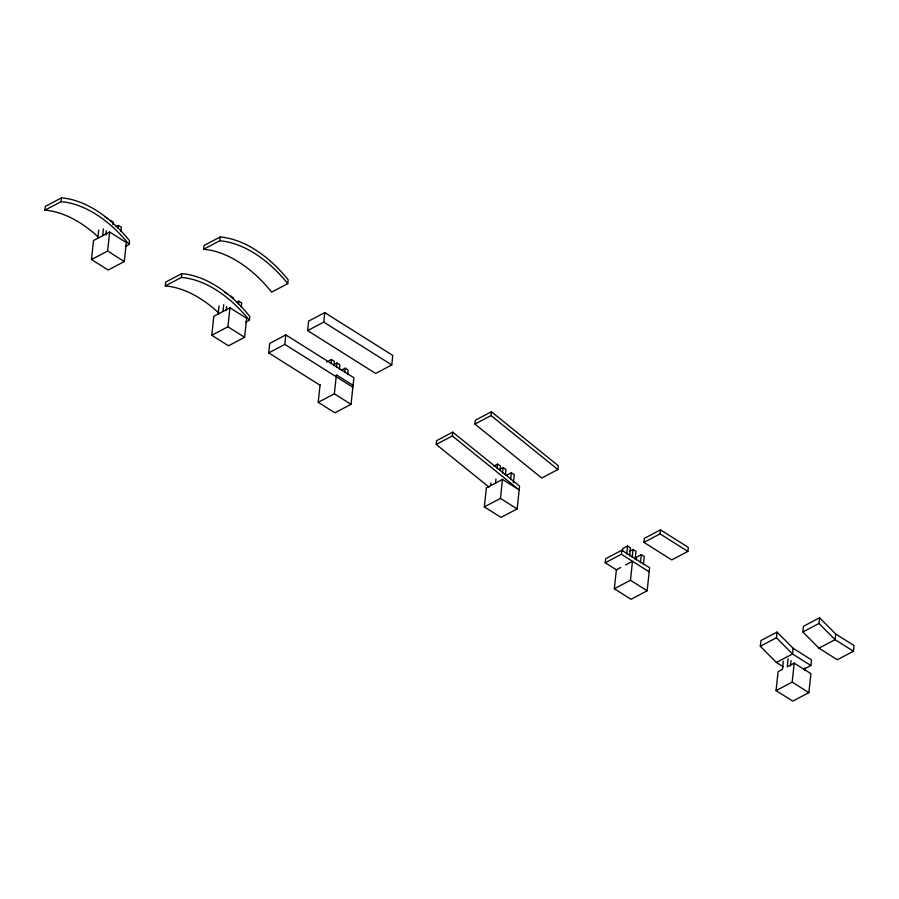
<?xml version="1.0" encoding="UTF-8"?>
<svg xmlns="http://www.w3.org/2000/svg" width="899" height="899" viewBox="0 0 899 899"><rect width="100%" height="100%" fill="white"/><g stroke="black" fill="none" stroke-linecap="round" stroke-linejoin="round"><path stroke-width="1.35" d="M97.103 236.01A109.824 68.403 62.2 0 0 44.95 210.164L45.355 206.377L61.48 197.87A109.824 68.403 62.2 0 1 129.512 240.718L129.108 244.506L125.388 246.472M44.95 210.164L61.076 201.668L61.48 197.87M91.484 259.519L93.518 240.55L109.644 232.054L126.332 242.561L124.309 261.542L108.183 270.037L91.484 259.519L107.61 251.023L109.644 232.054M97.845 238.269L98.71 230.133M102.688 235.718L103.407 228.942M105.891 234.841L106.329 230.773M112.847 224.761L113.139 222.042L110.217 220.21M118.196 228.121L118.488 225.413L121.41 227.256L120.972 231.313M219.255 313.481A109.824 68.403 62.2 0 0 165.259 285.927L165.663 282.129L181.789 273.633A109.824 68.403 62.2 0 1 249.81 316.47L249.405 320.269L245.685 322.224M165.259 285.927L181.384 277.431L181.789 273.633M203.601 249.281L204.017 245.494L220.143 236.988A109.824 68.403 62.2 0 1 288.163 279.836L287.759 283.623L271.633 292.119A109.824 68.403 62.2 0 0 203.601 249.281L219.727 240.786L220.143 236.988M211.793 335.282L213.816 316.302L229.942 307.806L246.641 318.325L244.607 337.294L228.481 345.789L211.793 335.282L227.919 326.787L229.942 307.806M218.154 314.021L219.019 305.885M222.986 311.47L223.716 304.694M226.2 310.604L226.638 306.537M238.493 303.884L238.786 301.165L241.707 303.008L241.28 307.076M320.314 385.39L268.711 352.891L269.722 343.407L285.848 334.911L353.88 377.749L351.037 404.314L334.911 412.81L318.212 402.303L320.1 384.682M268.711 352.891L284.837 344.396L285.848 334.911M307.615 330.607L308.627 321.112L324.753 312.616L392.784 355.453L391.773 364.949L375.647 373.445L307.615 330.607L323.741 322.112L324.753 312.616M331.012 363.578L331.439 359.51L334.361 361.353L333.934 365.421M336.518 367.05L336.945 362.982L339.867 364.825L339.44 368.893M318.212 402.303L334.338 393.807L336.372 374.827L353.071 385.334M344.778 372.253L345.216 368.185L348.138 370.028L347.699 374.096M489.034 487.112L436.206 444.443L436.611 440.656L452.736 432.161L519.577 486.145L517.15 508.913L501.024 517.408L484.325 506.901L486.359 487.921L502.485 479.425L519.173 489.944L452.332 435.948L452.736 432.161M474.908 424.058L475.313 420.26L491.438 411.764L558.279 465.749L557.874 469.548L541.749 478.043L474.908 424.058L491.034 415.563L491.438 411.764M490.685 485.64L490.978 482.932M495.518 483.089L495.956 479.021M497.113 468.177L497.552 464.12L500.473 465.952L500.035 470.02M502.474 473.009L503.058 467.581L505.98 469.424L505.395 474.841M484.325 506.901L500.451 498.406L502.485 479.425M510.598 479.572L511.317 472.784L514.239 474.627L513.374 482.763M616.815 570.078L605.218 562.774L605.645 558.74L621.771 550.244L649.617 567.775L647.156 590.789L631.031 599.285L614.332 588.766L616.366 569.797L620.692 567.516M605.218 562.774L621.344 554.278L621.771 550.244M622.434 551.244L622.726 548.536L627.558 545.985L630.48 547.828L629.615 555.953M626.693 554.121L627.558 545.985M632.199 557.582L633.065 549.458L635.986 551.289L635.121 559.425M614.332 588.766L630.457 580.271L632.491 561.291L625.535 564.965M636.2 559.92L636.492 557.211L641.335 554.661L644.257 556.492L643.381 564.628M640.459 562.796L641.335 554.661M643.92 542.378L644.347 538.355L660.473 529.859L688.319 547.39L687.881 551.413L671.755 559.908L643.92 542.378L660.046 533.882L660.473 529.859M783.287 666.8L776.399 662.462L760.307 646.257L760.925 640.571L777.051 632.076L793.132 648.28L811.494 659.844L810.887 665.53L803.448 669.452M810.887 665.53L792.525 653.966L776.433 637.762L777.051 632.076M788.131 658.675L787.254 666.8L794.21 663.136L810.909 673.654L808.886 692.623L792.761 701.13L776.062 690.612L778.085 671.632L782.422 669.35L783.287 661.215M790.468 665.934L791.053 660.507M793.132 648.28L792.525 653.966L776.399 662.462M776.062 690.612L792.188 682.116L794.21 663.136M802.863 631.963L803.47 626.277L819.596 617.782L835.688 633.986L854.05 645.549L853.443 651.236L837.317 659.742L818.955 648.179L802.863 631.963L818.989 623.468L819.596 617.782M804.672 670.542L804.965 667.833M835.688 633.986L835.081 639.672L818.955 648.179M116.061 226.683L118.488 225.413M236.37 302.446L238.786 301.165M326.607 362.061L331.439 359.51M334.529 364.252L336.945 362.982M341.586 370.096L345.216 368.185M436.206 444.443L452.332 435.948M493.922 466.03L497.552 464.12M499.428 469.492L503.058 467.581M506.485 475.335L511.317 472.784M629.435 551.368L633.065 549.458M760.307 646.257L776.433 637.762M853.443 651.236L835.081 639.672L818.989 623.468M323.741 322.112L391.773 364.949M660.046 533.882L687.881 551.413M104.711 216.738L107.633 218.581M225.02 292.501L227.941 294.333M230.526 295.962L233.448 297.805M621.344 554.278L649.179 571.809M284.837 344.396L352.858 387.233M107.61 251.023L124.309 261.542M227.919 326.787L244.607 337.294M334.338 393.807L351.037 404.314M500.451 498.406L517.15 508.913M630.457 580.271L647.156 590.789M792.188 682.116L808.886 692.623M491.034 415.563L557.874 469.548M61.076 201.668A109.824 68.403 62.2 0 1 129.108 244.506M181.384 277.431A109.824 68.403 62.2 0 1 249.405 320.269M219.727 240.786A109.824 68.403 62.2 0 1 287.759 283.623"/></g></svg>
